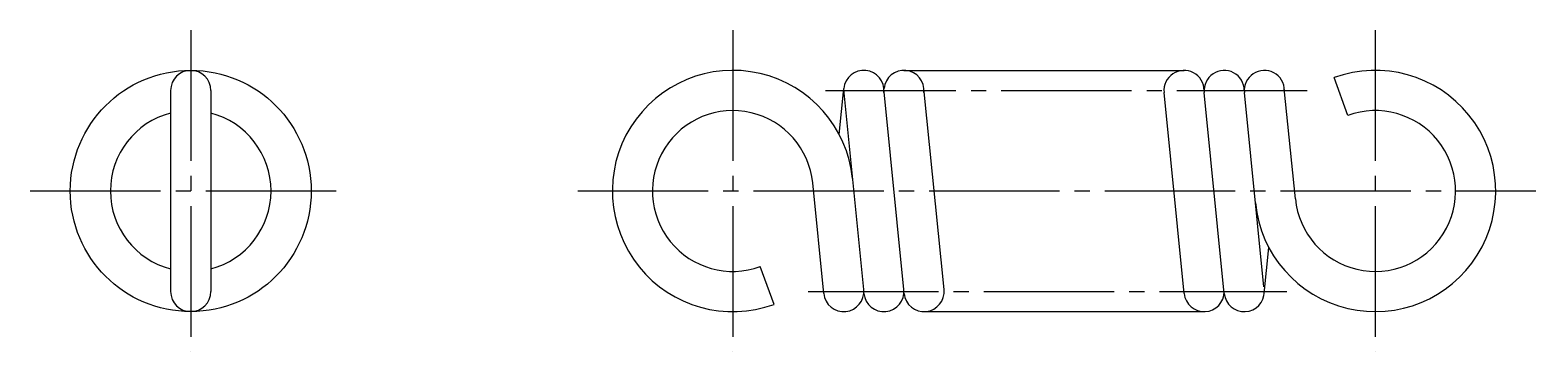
# Model space of a CAD drawing. Extents: x 5.1 to 89.4, y 5 to 66.5.
# Drawn here: x 51.88 to 89.38, y 58.49 to 66.49 of the extents above; entities outside this region: 2.
import ezdxf

# ---------------------------------------------------------------- set-up
doc = ezdxf.new("R2010")
doc.units = 0
doc.header["$LTSCALE"] = 0.25
doc.linetypes.add('CENTER', pattern=[17.5, 13, -1.5, 1.5, -1.5])
doc.linetypes.add('PHANTOM', pattern=[63.5, 31.75, -6.35, 6.35, -6.35, 6.35, -6.35])
doc.layers.get('0').update_dxf_attribs({"linetype": 'CONTINUOUS'})
doc.layers.add('CENTER', color=1, linetype='CENTER')
doc.styles.get("Standard").update_dxf_attribs({"font": 'txt', "bigfont": 'BIGFONT'})

msp = doc.modelspace()

# ---------------------------------------------------------------- linework, layer by layer
at = {"color": 3, "linetype": 'PHANTOM'}
for p, q in [((73.645, 65.489), (80.62, 65.489)), ((74.145, 59.489), (81.12, 59.489))]:
    msp.add_line(p, q, dxfattribs=at)
for p, q in [((84.698, 64.368), (84.356, 65.308)), ((55.382, 64.989), (55.382, 59.989)), ((56.382, 64.989), (56.382, 59.989)), ((72.033, 63.894), (72.147, 65.038)), ((72.642, 60.038), (72.145, 65.009)), ((73.642, 60.038), (73.142, 65.038)), ((74.642, 60.038), (74.142, 65.038)), ((80.622, 59.939), (80.122, 64.939)), ((81.622, 59.939), (81.122, 64.939)), ((82.605, 60.108), (82.122, 64.939)), ((83.392, 62.29), (83.117, 65.038)), ((56.382, 63.739), (56.382, 63.739)), ((71.647, 59.939), (71.372, 62.688)), ((56.382, 62.489), (56.382, 62.489)), ((82.617, 59.939), (82.732, 61.083)), ((70.408, 59.669), (70.066, 60.609))]:
    msp.add_line(p, q)
msp.add_circle((55.882, 62.489), 3)
for centre, radius, start, end in [((55.882, 64.989), 0.5, 0, 180), ((69.382, 62.489), 3, 5.9334, 290), ((72.645, 64.989), 0.5, 354.2894, 174.2894), ((73.645, 64.989), 0.5, 354.2894, 174.2894), ((80.62, 64.989), 0.5, 0, 185.7106), ((81.62, 64.989), 0.5, 0, 185.7106), ((82.62, 64.989), 0.5, 0, 185.7106), ((85.382, 62.489), 3, 185.7106, 110), ((55.882, 62.489), 2, 104.4775, 255.5225), ((55.882, 62.489), 2, 284.4775, 75.5225), ((69.382, 62.489), 2, 5.7106, 290), ((85.382, 62.489), 2, 185.7106, 110), ((72.145, 59.989), 0.5, 185.7106, 5.7106), ((73.145, 59.989), 0.5, 185.7106, 5.7106), ((74.145, 59.989), 0.5, 185.7106, 5.7106), ((55.882, 59.989), 0.5, 180, 0), ((81.12, 59.989), 0.5, 185.7106, 0), ((82.12, 59.989), 0.5, 185.7106, 0)]:
    msp.add_arc(centre, radius, start, end)
at = {"layer": 'CENTER', "color": 1, "linetype": 'CENTER'}
for p, q in [((55.882, 66.489), (55.882, 58.489)), ((69.382, 66.489), (69.382, 58.489)), ((85.382, 66.489), (85.382, 58.489)), ((71.69, 64.989), (83.741, 64.989)), ((51.882, 62.489), (59.882, 62.489)), ((65.52, 62.489), (89.382, 62.489)), ((71.257, 59.989), (83.182, 59.989))]:
    msp.add_line(p, q, dxfattribs=at)

# ---------------------------------------------------------------- texts
for s, p in [('AWT6-20', (5, 12.5)), ('AWT06', (5, 5))]:
    msp.add_text(s, height=2).set_placement(p)

doc.saveas('drawing.dxf')
